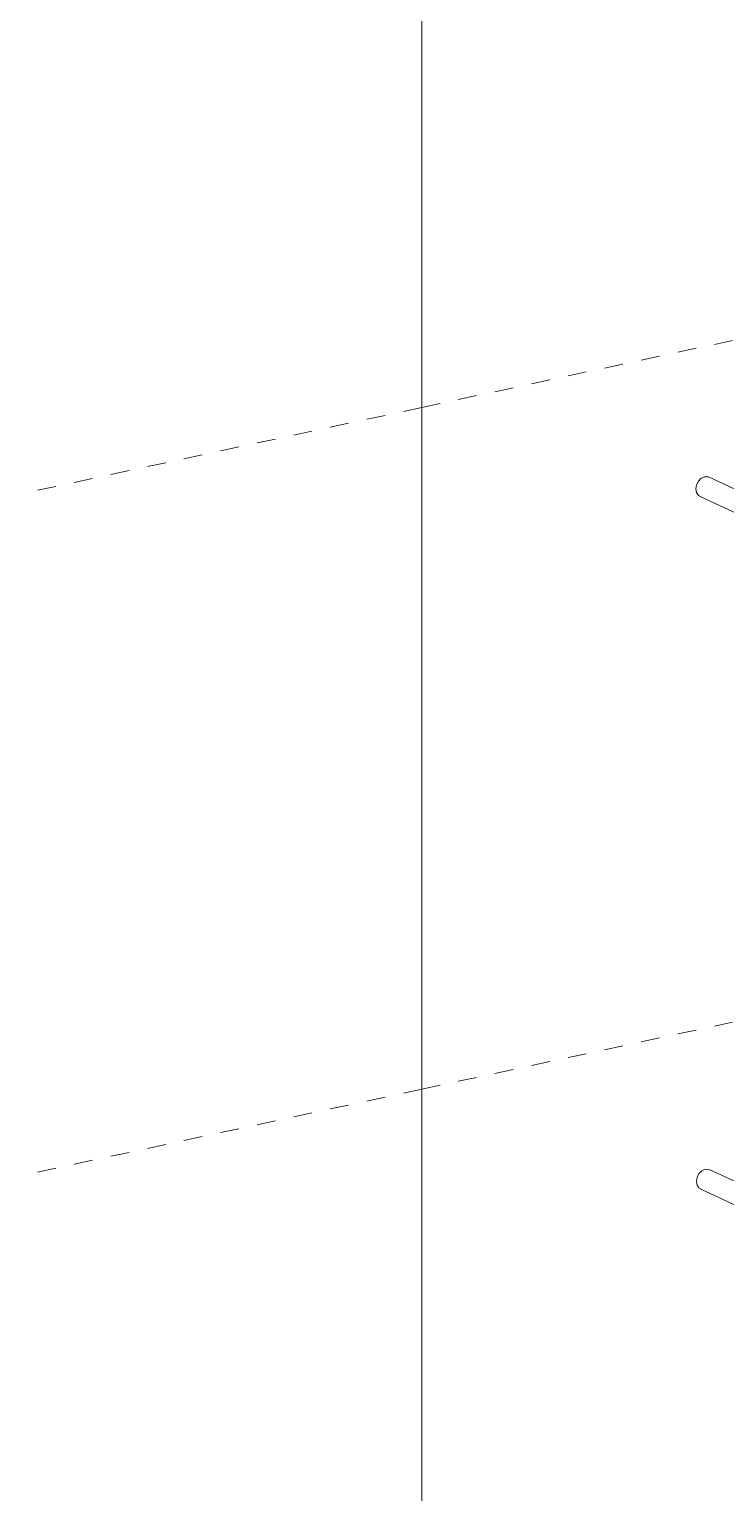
# Model space of a CAD drawing. Header units: metres. Extents: x 63 to 378, y -27 to 78.
# Drawn here: x 362.94 to 366.66, y 4.1 to 11.92 of the extents above; entities that cross this region are included whole.
import ezdxf

# ---------------------------------------------------------------- set-up
doc = ezdxf.new("R2010")
doc.units = ezdxf.units.M
doc.linetypes.add('Centre', pattern=[0.03175, 0.00635, -0.004763, 0.015875, -0.004763])
doc.layers.add('A-FLOR-LEVL', color=7, linetype='Continuous', lineweight=9)
doc.layers.add('P-PIPE', color=7, linetype='Continuous', lineweight=18)
doc.layers.add('G-ANNO-SYMB', color=7, linetype='Continuous', lineweight=9, true_color=0x0091c9)

msp = doc.modelspace()

# ---------------------------------------------------------------- linework, layer by layer
at = {"layer": 'A-FLOR-LEVL', "linetype": 'Centre'}
for p, q in [((365.0343, 9.9015), (368.3871, 10.6248)), ((365.0343, 9.9015), (362.9366, 9.449)), ((365.0343, 6.258), (368.3871, 6.9812)), ((365.0343, 6.258), (362.9366, 5.8054))]:
    msp.add_line(p, q, dxfattribs=at)
at = {"layer": 'G-ANNO-SYMB'}
msp.add_line((365.0343, -16.6203), (365.0343, 18.4148), dxfattribs=at)
at = {"layer": 'P-PIPE', "color": 11, "true_color": 0xff8080}
for p, q in [((366.8699, 9.3904), (366.5705, 9.5289)), ((366.5225, 9.4252), (366.8219, 9.2867)), ((366.8728, 5.689), (366.5734, 5.8275)), ((366.5254, 5.7238), (366.8248, 5.5853))]:
    msp.add_line(p, q, dxfattribs=at)
for points in [[(366.4993, 9.4669, 0), (366.5029, 9.4884, 0), (366.5131, 9.5082, 0), (366.5284, 9.5233, 0), (366.5465, 9.5313, 0)], [(366.5284, 9.4231, 0), (366.5131, 9.4315, 0), (366.5029, 9.4469, 0), (366.4993, 9.4669, 0)], [(366.5465, 9.5313, 0), (366.5645, 9.5311, 0), (366.5734, 9.5274, 0)], [(366.5022, 5.7655, 0), (366.5058, 5.787, 0), (366.516, 5.8068, 0), (366.5313, 5.8219, 0), (366.5494, 5.8299, 0)], [(366.5494, 5.8299, 0), (366.5675, 5.8297, 0), (366.5763, 5.826, 0)], [(366.5313, 5.7217, 0), (366.516, 5.7301, 0), (366.5058, 5.7455, 0), (366.5022, 5.7655, 0)]]:
    msp.add_polyline3d(points, dxfattribs=at)

doc.saveas('drawing.dxf')
